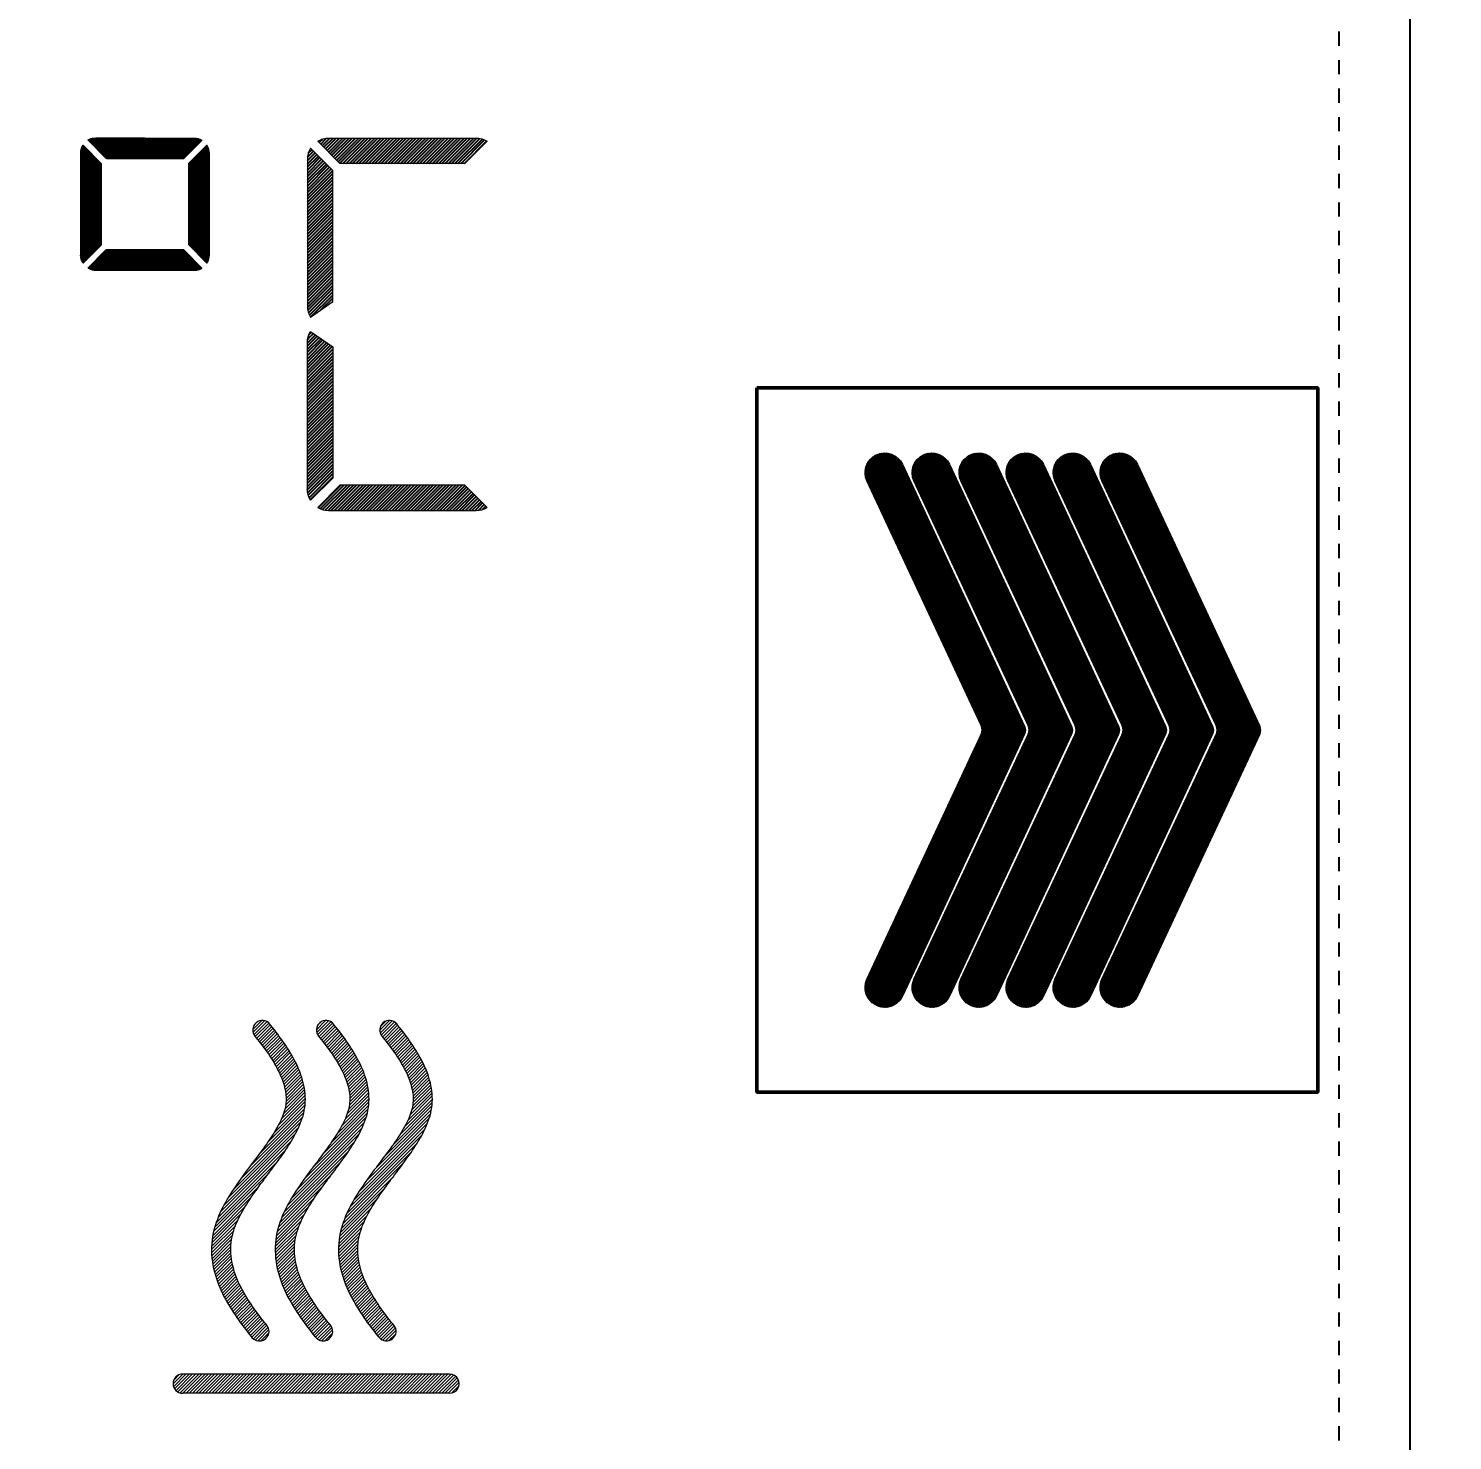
# Model space of a CAD drawing. Header units: inches. Extents: x 780 to 990, y -100 to 199.
# Drawn here: x 878.35 to 898.37, y 122.88 to 142.73 of the extents above; entities that cross this region are included whole.
import ezdxf

# ---------------------------------------------------------------- set-up
doc = ezdxf.new("R2010")
doc.units = ezdxf.units.IN
doc.header["$MEASUREMENT"] = 0
doc.linetypes.add('DOT', pattern=[0.2, 0.1, -0.1])
doc.layers.add('05___PRT_ALL_DTM_CSYS', color=7, linetype='Continuous')
doc.layers.add('DWG', color=7, linetype='Continuous')
doc.styles.get("Standard").update_dxf_attribs({"font": 'arial.ttf'})
doc.dimstyles.get("Standard").update_dxf_attribs({"dimtxt": 3, "dimasz": 3, "dimexe": 0.18, "dimexo": 0.0625, "dimgap": 0.09, "dimtad": 1, "dimzin": 0, "dimdsep": 46, "dimtxsty": 'Standard', "dimcen": 0.09, "dimadec": 0, "dimazin": 0, "dimtfac": 1, "dimtofl": 0, "dimtmove": 0, "dimatfit": 3, "dimfxl": 1, "dimtolj": 1, "dimtzin": 0, "dimarcsym": 0})

# ---------------------------------------------------------------- blocks, each defined once
blk = doc.blocks.new('*D8')
at = {"color": 0, "lineweight": -2, "transparency": 16777216}
for p, q in [((897.832, 156.881), (935.595, 156.881)), ((935.415, 153.881), (935.415, 103.881)), ((897.832, 100.881), (935.595, 100.881))]:
    blk.add_line(p, q, dxfattribs=at)
at = {"color": 0, "transparency": 16777216}
for points in [[(934.915, 153.881), (935.915, 153.881), (935.415, 156.881)], [(934.915, 103.881), (935.915, 103.881), (935.415, 100.881)]]:
    blk.add_solid(points, dxfattribs=at)
at = {"layer": 'Defpoints', "color": 0, "transparency": 16777216}
for p in [(897.77, 156.881), (897.77, 100.881), (935.415, 100.881)]:
    blk.add_point(p, dxfattribs=at)
at = {"color": 0, "transparency": 16777216, "insert": (933.793, 128.881), "char_height": 3, "attachment_point": 5, "rotation": 90}
blk.add_mtext('\\A1;56.00', dxfattribs=at)
blk = doc.blocks.new('*D9')
at = {"color": 0, "lineweight": -2, "transparency": 16777216}
for p, q in [((896.832, 155.881), (928.097, 155.881)), ((927.917, 152.881), (927.917, 104.881)), ((896.832, 101.881), (928.097, 101.881))]:
    blk.add_line(p, q, dxfattribs=at)
at = {"color": 0, "transparency": 16777216}
for points in [[(927.417, 152.881), (928.417, 152.881), (927.917, 155.881)], [(927.417, 104.881), (928.417, 104.881), (927.917, 101.881)]]:
    blk.add_solid(points, dxfattribs=at)
at = {"layer": 'Defpoints', "color": 0, "transparency": 16777216}
for p in [(896.77, 155.881), (896.77, 101.881), (927.917, 101.881)]:
    blk.add_point(p, dxfattribs=at)
at = {"color": 0, "transparency": 16777216, "insert": (926.295, 128.881), "char_height": 3, "attachment_point": 5, "rotation": 90}
blk.add_mtext('\\A1;54.00', dxfattribs=at)

msp = doc.modelspace()

# ---------------------------------------------------------------- hatches: boundary and pattern name
h = msp.add_hatch()
h.set_pattern_fill('ANSI31', color=256, scale=0.01)
h.set_pattern_definition([(45, (0, 0), (-0.0008838834765, 0.0008838834765), [])])
edge = h.paths.add_edge_path()
edge.add_line((880.606, 140.257), (880.606, 140.829))
edge.add_line((880.606, 140.829), (880.861, 141.084))
edge.add_arc((880.679, 140.973), 0.213, 0, 31.6747, ccw=False)
edge.add_line((880.892, 140.973), (880.892, 140.257))
edge.add_line((880.892, 140.257), (880.892, 139.541))
edge.add_arc((880.679, 139.541), 0.213, -31.6747, 0, ccw=False)
edge.add_line((880.861, 139.429), (880.606, 139.685))
edge.add_line((880.606, 139.685), (880.606, 140.257))
edge = h.paths.add_edge_path()
edge.add_line((879.375, 140.257), (879.375, 139.685))
edge.add_line((879.375, 139.685), (879.12, 139.429))
edge.add_arc((879.302, 139.541), 0.213, 180, 211.6747, ccw=False)
edge.add_line((879.089, 139.541), (879.089, 140.257))
edge.add_line((879.089, 140.257), (879.089, 140.973))
edge.add_arc((879.302, 140.973), 0.213, 148.3253, 180, ccw=False)
edge.add_line((879.12, 141.084), (879.375, 140.829))
edge.add_line((879.375, 140.829), (879.375, 140.257))
edge = h.paths.add_edge_path()
edge.add_line((879.302, 139.328), (880.679, 139.328))
edge.add_arc((880.679, 139.541), 0.213, 270, 300.993)
edge.add_line((880.789, 139.359), (880.535, 139.614))
edge.add_line((880.535, 139.614), (879.446, 139.614))
edge.add_line((879.446, 139.614), (879.192, 139.359))
edge.add_arc((879.302, 139.541), 0.213, 239.007, 270)
edge = h.paths.add_edge_path()
edge.add_line((879.192, 141.155), (879.446, 140.899))
edge.add_line((879.446, 140.899), (880.535, 140.899))
edge.add_line((880.535, 140.899), (880.789, 141.155))
edge.add_arc((880.679, 140.973), 0.213, 59.007, 90)
edge.add_line((880.679, 141.185), (879.302, 141.185))
edge.add_arc((879.302, 140.973), 0.213, 90, 120.993)
edge = h.paths.add_edge_path(flags=17)
edge.add_line((879.12, 141.084), (879.375, 140.829))
h = msp.add_hatch()
h.set_pattern_fill('ANSI31', color=256, scale=0.05)
h.paths.add_polyline_path([(890.638, 136.6, 1), (890.138, 136.367), (891.742, 132.929, -0.221714), (891.742, 132.802), (890.138, 129.363, 1.013416), (890.641, 129.137), (892.354, 132.81, 0.221683), (892.354, 132.92)])
h.paths.add_polyline_path([(891.299, 136.6, 1), (890.799, 136.367), (892.402, 132.929, -0.221714), (892.402, 132.802), (890.799, 129.363, 1.013416), (891.302, 129.137), (893.015, 132.81, 0.221683), (893.015, 132.92)])
h.paths.add_polyline_path([(891.959, 136.6, 1), (891.46, 136.367), (893.063, 132.929, -0.221714), (893.063, 132.802), (891.459, 129.363, 1.013416), (891.962, 129.137), (893.676, 132.81, 0.221683), (893.676, 132.92)])
h.paths.add_polyline_path([(892.62, 136.6, 1), (892.12, 136.367), (893.724, 132.929, -0.221714), (893.724, 132.802), (892.12, 129.363, 1.013416), (892.623, 129.137), (894.336, 132.81, 0.221683), (894.336, 132.92)])
h.paths.add_polyline_path([(893.281, 136.6, 1), (892.781, 136.367), (894.384, 132.929, -0.221714), (894.384, 132.802), (892.781, 129.363, 1.013416), (893.284, 129.137), (894.997, 132.81, 0.221683), (894.997, 132.92)])
h.paths.add_polyline_path([(893.941, 136.6, 1), (893.441, 136.367), (895.045, 132.929, -0.221714), (895.045, 132.802), (893.441, 129.363, 1.013416), (893.944, 129.137), (895.658, 132.81, 0.221683), (895.658, 132.92)])
at = {"layer": '05___PRT_ALL_DTM_CSYS'}
h = msp.add_hatch(dxfattribs=at)
h.set_pattern_fill('ANSI31', color=256, scale=0.01)
h.set_pattern_definition([(45, (-3145.08104, 1452.545143), (-0.0224506403, 0.0224506403), [])])
edge = h.paths.add_edge_path()
edge.add_arc((882.574, 138.311), 0.3, 148.3253, 180, ccw=False)
edge.add_line((882.319, 138.469), (882.63, 138.25))
edge.add_line((882.63, 138.25), (882.63, 136.407))
edge.add_line((882.63, 136.407), (882.319, 136.094))
edge.add_arc((882.574, 136.251), 0.3, 180, 211.6747, ccw=False)
edge.add_line((882.274, 136.251), (882.274, 138.311))
edge = h.paths.add_edge_path()
edge.add_line((883.547, 135.951), (884.644, 135.951))
edge.add_arc((884.644, 136.251), 0.3, 270, 300.993)
edge.add_line((884.799, 135.994), (884.488, 136.307))
edge.add_line((884.488, 136.307), (883.547, 136.307))
edge.add_line((883.547, 136.307), (882.731, 136.307))
edge.add_line((882.731, 136.307), (882.42, 135.994))
edge.add_arc((882.574, 136.251), 0.3, 239.007, 270)
edge.add_line((882.574, 135.951), (883.547, 135.951))
edge = h.paths.add_edge_path()
edge.add_arc((882.574, 138.826), 0.3, 180, 211.6747)
edge.add_line((882.319, 138.668), (882.63, 138.887))
edge.add_line((882.63, 138.887), (882.63, 140.73))
edge.add_line((882.63, 140.73), (882.319, 141.043))
edge.add_arc((882.574, 140.885), 0.3, 148.3253, 180)
edge.add_line((882.274, 140.885), (882.274, 138.826))
edge = h.paths.add_edge_path()
edge.add_line((883.547, 141.185), (884.644, 141.185))
edge.add_arc((884.644, 140.885), 0.3, 59.007, 90, ccw=False)
edge.add_line((884.799, 141.143), (884.488, 140.829))
edge.add_line((884.488, 140.829), (883.547, 140.829))
edge.add_line((883.547, 140.829), (882.731, 140.829))
edge.add_line((882.731, 140.829), (882.42, 141.143))
edge.add_arc((882.574, 140.885), 0.3, 90, 120.993, ccw=False)
edge.add_line((882.574, 141.185), (883.547, 141.185))
at = {"layer": '05___PRT_ALL_DTM_CSYS', "lineweight": 0}
h = msp.add_hatch(dxfattribs=at)
h.set_pattern_fill('ANSI31', color=256, scale=0.01)
h.set_pattern_definition([(45, (-1178.427224, 449.435252), (-0.0224506403, 0.0224506403), [])])
h.paths.add_polyline_path([(881.945, 126.929), (881.967, 126.961), (881.989, 126.994), (882.01, 127.026), (882.031, 127.059), (882.051, 127.092), (882.071, 127.126), (882.09, 127.16), (882.108, 127.194), (882.126, 127.229), (882.143, 127.264), (882.159, 127.299), (882.174, 127.335), (882.188, 127.372), (882.201, 127.409), (882.212, 127.446), (882.222, 127.483), (882.23, 127.522), (882.236, 127.56), (882.241, 127.599), (882.244, 127.637), (882.245, 127.676), (882.244, 127.715), (882.242, 127.754), (882.238, 127.793), (882.232, 127.831), (882.225, 127.87), (882.216, 127.908), (882.207, 127.945), (882.195, 127.983), (882.183, 128.02), (882.17, 128.056), (882.155, 128.092), (882.14, 128.128), (882.124, 128.164), (882.107, 128.199), (882.089, 128.233), (882.071, 128.268), (882.051, 128.301), (882.032, 128.335), (882.011, 128.368), (881.99, 128.401), (881.969, 128.434), (881.947, 128.466), (881.925, 128.498), (881.902, 128.53), (881.879, 128.561), (881.856, 128.592), (881.832, 128.623), (881.809, 128.654), (881.784, 128.684), (881.76, 128.715), (881.744, 128.734, 1), (881.535, 128.563), (881.55, 128.544), (881.573, 128.516), (881.596, 128.487), (881.619, 128.458), (881.641, 128.429), (881.662, 128.4), (881.683, 128.371), (881.704, 128.342), (881.725, 128.313), (881.744, 128.284), (881.763, 128.255), (881.782, 128.225), (881.8, 128.196), (881.818, 128.166), (881.834, 128.137), (881.85, 128.107), (881.865, 128.078), (881.88, 128.048), (881.893, 128.019), (881.906, 127.989), (881.918, 127.96), (881.928, 127.931), (881.938, 127.902), (881.946, 127.873), (881.954, 127.844), (881.96, 127.816), (881.966, 127.787), (881.97, 127.76), (881.972, 127.732), (881.974, 127.705), (881.975, 127.678), (881.974, 127.651), (881.972, 127.624), (881.969, 127.598), (881.964, 127.572), (881.959, 127.546), (881.952, 127.519), (881.944, 127.492), (881.934, 127.464), (881.923, 127.436), (881.911, 127.407), (881.898, 127.378), (881.884, 127.349), (881.869, 127.32), (881.853, 127.291), (881.837, 127.261), (881.819, 127.231), (881.801, 127.202), (881.782, 127.172), (881.763, 127.142), (881.743, 127.112), (881.723, 127.082), (881.702, 127.052), (881.68, 127.022), (881.659, 126.992), (881.637, 126.962), (881.614, 126.931), (881.592, 126.901), (881.569, 126.87), (881.546, 126.84), (881.523, 126.809), (881.499, 126.778), (881.476, 126.746), (881.452, 126.715), (881.428, 126.683), (881.405, 126.651), (881.381, 126.619), (881.357, 126.587), (881.333, 126.554), (881.309, 126.521), (881.286, 126.487), (881.262, 126.453), (881.239, 126.418), (881.216, 126.383), (881.193, 126.347), (881.17, 126.311), (881.148, 126.274), (881.126, 126.236), (881.104, 126.197), (881.084, 126.158), (881.063, 126.117), (881.044, 126.076), (881.025, 126.033), (881.008, 125.989), (880.991, 125.944), (880.976, 125.898), (880.962, 125.85), (880.951, 125.801), (880.941, 125.75), (880.934, 125.699), (880.929, 125.648), (880.926, 125.597), (880.926, 125.546), (880.928, 125.495), (880.932, 125.445), (880.938, 125.396), (880.946, 125.347), (880.955, 125.299), (880.967, 125.252), (880.98, 125.205), (880.994, 125.16), (881.009, 125.116), (881.026, 125.072), (881.043, 125.03), (881.062, 124.988), (881.081, 124.947), (881.101, 124.907), (881.122, 124.867), (881.143, 124.829), (881.165, 124.791), (881.188, 124.753), (881.21, 124.717), (881.234, 124.681), (881.257, 124.645), (881.281, 124.61), (881.306, 124.575), (881.33, 124.541), (881.355, 124.508), (881.38, 124.474), (881.406, 124.441), (881.431, 124.409), (881.457, 124.377), (881.483, 124.345), (881.495, 124.329, 1), (881.704, 124.501), (881.692, 124.516), (881.667, 124.546), (881.643, 124.577), (881.619, 124.607), (881.595, 124.638), (881.571, 124.669), (881.548, 124.7), (881.526, 124.732), (881.503, 124.764), (881.481, 124.796), (881.46, 124.828), (881.438, 124.861), (881.418, 124.894), (881.398, 124.928), (881.378, 124.961), (881.36, 124.995), (881.341, 125.03), (881.324, 125.065), (881.307, 125.1), (881.292, 125.136), (881.277, 125.172), (881.263, 125.208), (881.25, 125.245), (881.239, 125.282), (881.228, 125.319), (881.219, 125.357), (881.211, 125.395), (881.205, 125.434), (881.2, 125.473), (881.197, 125.511), (881.196, 125.55), (881.196, 125.589), (881.198, 125.628), (881.202, 125.667), (881.207, 125.705), (881.215, 125.744), (881.224, 125.781), (881.234, 125.819), (881.246, 125.856), (881.26, 125.893), (881.274, 125.929), (881.29, 125.964), (881.306, 126), (881.324, 126.034), (881.342, 126.069), (881.361, 126.103), (881.38, 126.137), (881.4, 126.17), (881.421, 126.203), (881.442, 126.236), (881.463, 126.268), (881.485, 126.301), (881.507, 126.333), (881.53, 126.365), (881.552, 126.396), (881.575, 126.428), (881.598, 126.459), (881.621, 126.491), (881.645, 126.522), (881.668, 126.553), (881.691, 126.584), (881.715, 126.615), (881.738, 126.646), (881.762, 126.677), (881.785, 126.708), (881.808, 126.74), (881.832, 126.771), (881.855, 126.802), (881.878, 126.834), (881.9, 126.865), (881.923, 126.897)])
h.paths.add_polyline_path([(882.657, 126.677), (882.68, 126.708), (882.704, 126.74), (882.727, 126.771), (882.75, 126.802), (882.773, 126.834), (882.796, 126.865), (882.818, 126.897), (882.84, 126.929), (882.862, 126.961), (882.884, 126.994), (882.905, 127.026), (882.926, 127.059), (882.946, 127.092), (882.966, 127.126), (882.985, 127.16), (883.004, 127.194), (883.021, 127.229), (883.038, 127.264), (883.054, 127.299), (883.069, 127.335), (883.083, 127.372), (883.096, 127.409), (883.107, 127.446), (883.117, 127.483), (883.125, 127.522), (883.131, 127.56), (883.136, 127.599), (883.139, 127.637), (883.14, 127.676), (883.139, 127.715), (883.137, 127.754), (883.133, 127.793), (883.127, 127.831), (883.12, 127.87), (883.112, 127.908), (883.102, 127.945), (883.091, 127.983), (883.078, 128.02), (883.065, 128.056), (883.051, 128.092), (883.035, 128.128), (883.019, 128.164), (883.002, 128.199), (882.984, 128.233), (882.966, 128.268), (882.947, 128.301), (882.927, 128.335), (882.907, 128.368), (882.886, 128.401), (882.864, 128.434), (882.842, 128.466), (882.82, 128.498), (882.798, 128.53), (882.775, 128.561), (882.751, 128.592), (882.728, 128.623), (882.704, 128.654), (882.68, 128.684), (882.655, 128.715), (882.639, 128.734, 1), (882.43, 128.563), (882.446, 128.544), (882.469, 128.516), (882.491, 128.487), (882.514, 128.458), (882.536, 128.429), (882.558, 128.4), (882.579, 128.371), (882.6, 128.342), (882.62, 128.313), (882.64, 128.284), (882.659, 128.255), (882.677, 128.225), (882.695, 128.196), (882.713, 128.166), (882.73, 128.137), (882.745, 128.107), (882.761, 128.078), (882.775, 128.048), (882.789, 128.019), (882.801, 127.989), (882.813, 127.96), (882.824, 127.931), (882.833, 127.902), (882.842, 127.873), (882.849, 127.844), (882.856, 127.816), (882.861, 127.787), (882.865, 127.76), (882.868, 127.732), (882.869, 127.705), (882.87, 127.678), (882.869, 127.651), (882.867, 127.624), (882.864, 127.598), (882.86, 127.572), (882.854, 127.546), (882.847, 127.519), (882.839, 127.492), (882.829, 127.464), (882.819, 127.436), (882.807, 127.407), (882.794, 127.378), (882.78, 127.349), (882.765, 127.32), (882.749, 127.291), (882.732, 127.261), (882.715, 127.231), (882.696, 127.202), (882.678, 127.172), (882.658, 127.142), (882.638, 127.112), (882.618, 127.082), (882.597, 127.052), (882.576, 127.022), (882.554, 126.992), (882.532, 126.962), (882.51, 126.931), (882.487, 126.901), (882.464, 126.87), (882.441, 126.84), (882.418, 126.809), (882.395, 126.778), (882.371, 126.746), (882.347, 126.715), (882.324, 126.683), (882.3, 126.651), (882.276, 126.619), (882.252, 126.587), (882.228, 126.554), (882.205, 126.521), (882.181, 126.487), (882.157, 126.453), (882.134, 126.418), (882.111, 126.383), (882.088, 126.347), (882.065, 126.311), (882.043, 126.274), (882.021, 126.236), (882, 126.197), (881.979, 126.158), (881.959, 126.117), (881.939, 126.076), (881.92, 126.033), (881.903, 125.989), (881.886, 125.944), (881.871, 125.898), (881.858, 125.85), (881.846, 125.801), (881.836, 125.75), (881.829, 125.699), (881.824, 125.648), (881.821, 125.597), (881.821, 125.546), (881.823, 125.495), (881.827, 125.445), (881.833, 125.396), (881.841, 125.347), (881.851, 125.299), (881.862, 125.252), (881.875, 125.205), (881.889, 125.16), (881.905, 125.116), (881.921, 125.072), (881.939, 125.03), (881.957, 124.988), (881.976, 124.947), (881.996, 124.907), (882.017, 124.867), (882.039, 124.829), (882.06, 124.791), (882.083, 124.753), (882.106, 124.717), (882.129, 124.681), (882.153, 124.645), (882.177, 124.61), (882.201, 124.575), (882.226, 124.541), (882.25, 124.508), (882.276, 124.474), (882.301, 124.441), (882.326, 124.409), (882.352, 124.377), (882.378, 124.345), (882.391, 124.329, 1), (882.599, 124.501), (882.587, 124.516), (882.562, 124.546), (882.538, 124.577), (882.514, 124.607), (882.49, 124.638), (882.467, 124.669), (882.444, 124.7), (882.421, 124.732), (882.398, 124.764), (882.376, 124.796), (882.355, 124.828), (882.334, 124.861), (882.313, 124.894), (882.293, 124.928), (882.274, 124.961), (882.255, 124.995), (882.237, 125.03), (882.219, 125.065), (882.203, 125.1), (882.187, 125.136), (882.172, 125.172), (882.158, 125.208), (882.146, 125.245), (882.134, 125.282), (882.123, 125.319), (882.114, 125.357), (882.107, 125.395), (882.1, 125.434), (882.096, 125.473), (882.092, 125.511), (882.091, 125.55), (882.091, 125.589), (882.093, 125.628), (882.097, 125.667), (882.103, 125.705), (882.11, 125.744), (882.119, 125.781), (882.13, 125.819), (882.142, 125.856), (882.155, 125.893), (882.17, 125.929), (882.185, 125.964), (882.202, 126), (882.219, 126.034), (882.237, 126.069), (882.256, 126.103), (882.276, 126.137), (882.296, 126.17), (882.316, 126.203), (882.337, 126.236), (882.359, 126.268), (882.38, 126.301), (882.403, 126.333), (882.425, 126.365), (882.448, 126.396), (882.47, 126.428), (882.493, 126.459), (882.517, 126.491), (882.54, 126.522), (882.563, 126.553), (882.587, 126.584), (882.61, 126.615), (882.634, 126.646)])
h.paths.add_polyline_path([(883.315, 126.365), (883.338, 126.396), (883.361, 126.428), (883.384, 126.459), (883.407, 126.491), (883.43, 126.522), (883.453, 126.553), (883.477, 126.584), (883.5, 126.615), (883.524, 126.646), (883.547, 126.677), (883.571, 126.709), (883.594, 126.74), (883.617, 126.771), (883.64, 126.802), (883.663, 126.834), (883.686, 126.866), (883.708, 126.897), (883.731, 126.929), (883.752, 126.961), (883.774, 126.994), (883.795, 127.027), (883.816, 127.059), (883.836, 127.093), (883.856, 127.126), (883.875, 127.16), (883.894, 127.194), (883.912, 127.229), (883.928, 127.264), (883.944, 127.3), (883.959, 127.336), (883.973, 127.372), (883.986, 127.409), (883.997, 127.446), (884.007, 127.484), (884.015, 127.522), (884.022, 127.56), (884.026, 127.599), (884.029, 127.638), (884.03, 127.677), (884.029, 127.716), (884.027, 127.754), (884.023, 127.793), (884.017, 127.832), (884.01, 127.87), (884.002, 127.908), (883.992, 127.946), (883.981, 127.983), (883.969, 128.02), (883.955, 128.056), (883.941, 128.093), (883.926, 128.128), (883.909, 128.164), (883.892, 128.199), (883.875, 128.233), (883.856, 128.268), (883.837, 128.302), (883.817, 128.335), (883.797, 128.368), (883.776, 128.401), (883.755, 128.434), (883.733, 128.466), (883.71, 128.498), (883.688, 128.53), (883.665, 128.561), (883.642, 128.592), (883.618, 128.623), (883.594, 128.654), (883.57, 128.685), (883.545, 128.715), (883.529, 128.735, 1), (883.32, 128.563), (883.336, 128.545), (883.359, 128.516), (883.382, 128.487), (883.404, 128.458), (883.426, 128.43), (883.448, 128.401), (883.469, 128.372), (883.49, 128.343), (883.51, 128.313), (883.53, 128.284), (883.549, 128.255), (883.568, 128.225), (883.586, 128.196), (883.603, 128.167), (883.62, 128.137), (883.636, 128.108), (883.651, 128.078), (883.665, 128.048), (883.679, 128.019), (883.691, 127.99), (883.703, 127.96), (883.714, 127.931), (883.723, 127.902), (883.732, 127.873), (883.739, 127.844), (883.746, 127.816), (883.751, 127.788), (883.755, 127.76), (883.758, 127.732), (883.76, 127.705), (883.76, 127.678), (883.759, 127.651), (883.757, 127.625), (883.754, 127.598), (883.75, 127.572), (883.744, 127.546), (883.737, 127.519), (883.729, 127.492), (883.72, 127.464), (883.709, 127.436), (883.697, 127.407), (883.684, 127.378), (883.67, 127.349), (883.655, 127.32), (883.639, 127.291), (883.622, 127.261), (883.605, 127.232), (883.587, 127.202), (883.568, 127.172), (883.548, 127.142), (883.529, 127.112), (883.508, 127.082), (883.487, 127.052), (883.466, 127.022), (883.444, 126.992), (883.422, 126.962), (883.4, 126.932), (883.377, 126.901), (883.354, 126.871), (883.331, 126.84), (883.308, 126.809), (883.285, 126.778), (883.261, 126.747), (883.238, 126.715), (883.214, 126.684), (883.19, 126.652), (883.166, 126.619), (883.142, 126.587), (883.119, 126.554), (883.095, 126.521), (883.071, 126.487), (883.048, 126.453), (883.024, 126.418), (883.001, 126.383), (882.978, 126.347), (882.956, 126.311), (882.933, 126.274), (882.911, 126.236), (882.89, 126.197), (882.869, 126.158), (882.849, 126.117), (882.829, 126.076), (882.811, 126.033), (882.793, 125.989), (882.777, 125.944), (882.762, 125.898), (882.748, 125.85), (882.736, 125.801), (882.727, 125.75), (882.719, 125.7), (882.714, 125.648), (882.711, 125.597), (882.711, 125.546), (882.713, 125.496), (882.717, 125.445), (882.723, 125.396), (882.731, 125.347), (882.741, 125.299), (882.752, 125.252), (882.765, 125.206), (882.779, 125.16), (882.795, 125.116), (882.811, 125.072), (882.829, 125.03), (882.847, 124.988), (882.867, 124.947), (882.887, 124.907), (882.907, 124.868), (882.929, 124.829), (882.951, 124.791), (882.973, 124.754), (882.996, 124.717), (883.019, 124.681), (883.043, 124.645), (883.067, 124.61), (883.091, 124.576), (883.116, 124.541), (883.141, 124.508), (883.166, 124.475), (883.191, 124.442), (883.217, 124.409), (883.242, 124.377), (883.268, 124.345), (883.281, 124.33, 1), (883.489, 124.502), (883.477, 124.516), (883.453, 124.546), (883.428, 124.577), (883.404, 124.607), (883.38, 124.638), (883.357, 124.669), (883.334, 124.701), (883.311, 124.732), (883.289, 124.764), (883.267, 124.796), (883.245, 124.829), (883.224, 124.861), (883.203, 124.894), (883.183, 124.928), (883.164, 124.962), (883.145, 124.996), (883.127, 125.03), (883.11, 125.065), (883.093, 125.1), (883.077, 125.136), (883.062, 125.172), (883.049, 125.208), (883.036, 125.245), (883.024, 125.282), (883.014, 125.32), (883.005, 125.357), (882.997, 125.396), (882.991, 125.434), (882.986, 125.473), (882.983, 125.512), (882.981, 125.55), (882.981, 125.589), (882.983, 125.628), (882.987, 125.667), (882.993, 125.706), (883, 125.744), (883.009, 125.782), (883.02, 125.819), (883.032, 125.856), (883.045, 125.893), (883.06, 125.929), (883.075, 125.965), (883.092, 126), (883.109, 126.035), (883.127, 126.069), (883.146, 126.103), (883.166, 126.137), (883.186, 126.17), (883.206, 126.203), (883.227, 126.236), (883.249, 126.269), (883.271, 126.301), (883.293, 126.333)])
h.paths.add_polyline_path([(884.273, 123.816), (880.521, 123.816, 1), (880.521, 123.545), (884.273, 123.545, 1)])

# ---------------------------------------------------------------- linework, layer by layer
at = {"color": 130, "linetype": 'Continuous'}
msp.add_line((897.77, 156.881), (897.77, 100.881), dxfattribs=at)
at = {"color": 10, "linetype": 'DOT', "ltscale": 2}
msp.add_lwpolyline([(896.77, 155.881), (896.77, 101.881), (829.77, 101.881), (829.77, 155.881)], close=True, dxfattribs=at)
at = {"lineweight": 0}
for points in [[(879.99, 141.185), (879.302, 141.185), (880.679, 141.185, -0.136063), (880.789, 141.155), (880.535, 140.899), (879.446, 140.899), (879.192, 141.155, -0.136063), (879.302, 141.185)], [(879.99, 139.328), (879.302, 139.328), (880.679, 139.328, 0.136063), (880.789, 139.359), (880.535, 139.614), (879.446, 139.614), (879.192, 139.359, 0.136063), (879.302, 139.328)], [(890.138, 136.367, -1), (890.638, 136.6), (892.354, 132.92, -0.221646), (892.354, 132.81), (890.641, 129.137, -1.013416), (890.138, 129.363), (891.742, 132.802, 0.221714), (891.742, 132.929), (890.138, 136.367)], [(890.799, 136.367, -1), (891.299, 136.6), (893.015, 132.92, -0.221646), (893.015, 132.81), (891.302, 129.137, -1.013416), (890.799, 129.363), (892.402, 132.802, 0.221714), (892.402, 132.929), (890.799, 136.367)], [(891.459, 136.367, -1), (891.959, 136.6), (893.676, 132.92, -0.221646), (893.676, 132.81), (891.962, 129.137, -1.013416), (891.459, 129.363), (893.063, 132.802, 0.221714), (893.063, 132.929), (891.46, 136.367)], [(892.12, 136.367, -1), (892.62, 136.6), (894.336, 132.92, -0.221646), (894.336, 132.81), (892.623, 129.137, -1.013416), (892.12, 129.363), (893.724, 132.802, 0.221714), (893.724, 132.929), (892.12, 136.367)], [(892.781, 136.367, -1), (893.281, 136.6), (894.997, 132.92, -0.221646), (894.997, 132.81), (893.284, 129.137, -1.013416), (892.781, 129.363), (894.384, 132.802, 0.221714), (894.384, 132.929), (892.781, 136.367)], [(893.441, 136.367, -1), (893.941, 136.6), (895.658, 132.92, -0.221646), (895.658, 132.81), (893.944, 129.137, -1.013416), (893.441, 129.363), (895.045, 132.802, 0.221714), (895.045, 132.929), (893.441, 136.367)]]:
    msp.add_lwpolyline(points, format="xyb", dxfattribs=at)
at = {"color": 3, "lineweight": 50}
msp.add_lwpolyline([(888.592, 137.674), (896.474, 137.674), (896.474, 127.778), (888.592, 127.778)], close=True, dxfattribs=at)
at = {"lineweight": 0}
for centre, start, end in [((880.521, 123.68), 90, 270), ((884.273, 123.68), 269.7258, 90)]:
    msp.add_arc(centre, 0.135, start, end, dxfattribs=at)
at = {"layer": '05___PRT_ALL_DTM_CSYS', "lineweight": 0}
for p, q in [((879.192, 141.155), (879.446, 140.899)), ((879.12, 141.084), (879.375, 140.829))]:
    msp.add_line(p, q, dxfattribs=at)
for points in [[(883.547, 141.185), (884.644, 141.185, -0.136063), (884.799, 141.143), (884.488, 140.829), (883.547, 140.829), (882.731, 140.829), (882.42, 141.143, -0.136063), (882.574, 141.185)], [(879.375, 140.257), (879.375, 139.685), (879.12, 139.429, -0.139094), (879.089, 139.541), (879.089, 140.257), (879.089, 140.973, -0.139094), (879.12, 141.084), (879.375, 140.829)], [(880.606, 140.257), (880.606, 140.829), (880.861, 141.084, -0.139094), (880.892, 140.973), (880.892, 140.257), (880.892, 139.541, -0.139094), (880.861, 139.429), (880.606, 139.685)], [(882.274, 138.826, 0.139094), (882.319, 138.668), (882.63, 138.887), (882.63, 140.73), (882.319, 141.043, 0.139094), (882.274, 140.885)], [(882.274, 138.311, -0.139094), (882.319, 138.469), (882.63, 138.25), (882.63, 136.407), (882.319, 136.094, -0.139094), (882.274, 136.251)], [(883.547, 135.951), (884.644, 135.951, 0.136063), (884.799, 135.994), (884.488, 136.307), (883.547, 136.307), (882.731, 136.307), (882.42, 135.994, 0.136063), (882.574, 135.951)]]:
    msp.add_lwpolyline(points, format="xyb", close=True, dxfattribs=at)
at = {"layer": 'DWG', "lineweight": 0}
for points in [[(881.704, 124.501), (881.692, 124.516), (881.667, 124.546), (881.643, 124.577), (881.619, 124.607), (881.595, 124.638), (881.571, 124.669), (881.548, 124.7), (881.526, 124.732), (881.503, 124.764), (881.481, 124.796), (881.46, 124.828), (881.438, 124.861), (881.418, 124.894), (881.398, 124.928), (881.378, 124.961), (881.36, 124.995), (881.341, 125.03), (881.324, 125.065), (881.307, 125.1), (881.292, 125.136), (881.277, 125.172), (881.263, 125.208), (881.25, 125.245), (881.239, 125.282), (881.228, 125.319), (881.219, 125.357), (881.211, 125.395), (881.205, 125.434), (881.2, 125.473), (881.197, 125.511), (881.196, 125.55), (881.196, 125.589), (881.198, 125.628), (881.202, 125.667), (881.207, 125.705), (881.215, 125.744), (881.224, 125.781), (881.234, 125.819), (881.246, 125.856), (881.26, 125.893), (881.274, 125.929), (881.29, 125.964), (881.306, 126), (881.324, 126.034), (881.342, 126.069), (881.361, 126.103), (881.38, 126.137), (881.4, 126.17), (881.421, 126.203), (881.442, 126.236), (881.463, 126.268), (881.485, 126.301), (881.507, 126.333), (881.53, 126.365), (881.552, 126.396), (881.575, 126.428), (881.598, 126.459), (881.621, 126.491), (881.645, 126.522), (881.668, 126.553), (881.691, 126.584), (881.715, 126.615), (881.738, 126.646), (881.762, 126.677), (881.785, 126.708), (881.808, 126.74), (881.832, 126.771), (881.855, 126.802), (881.878, 126.834), (881.9, 126.865), (881.923, 126.897), (881.945, 126.929), (881.967, 126.961), (881.989, 126.994), (882.01, 127.026), (882.031, 127.059), (882.051, 127.092), (882.071, 127.126), (882.09, 127.16), (882.108, 127.194), (882.126, 127.229), (882.143, 127.264), (882.159, 127.299), (882.174, 127.335), (882.188, 127.372), (882.201, 127.409), (882.212, 127.446), (882.222, 127.483), (882.23, 127.522), (882.236, 127.56), (882.241, 127.599), (882.244, 127.637), (882.245, 127.676), (882.244, 127.715), (882.242, 127.754), (882.238, 127.793), (882.232, 127.831), (882.225, 127.87), (882.216, 127.908), (882.207, 127.945), (882.195, 127.983), (882.183, 128.02), (882.17, 128.056), (882.155, 128.092), (882.14, 128.128), (882.124, 128.164), (882.107, 128.199), (882.089, 128.233), (882.071, 128.268), (882.051, 128.301), (882.032, 128.335), (882.011, 128.368), (881.99, 128.401), (881.969, 128.434), (881.947, 128.466), (881.925, 128.498), (881.902, 128.53), (881.879, 128.561), (881.856, 128.592), (881.832, 128.623), (881.809, 128.654), (881.784, 128.684), (881.76, 128.715), (881.744, 128.734, 1), (881.535, 128.563), (881.55, 128.544), (881.573, 128.516), (881.596, 128.487), (881.619, 128.458), (881.641, 128.429), (881.662, 128.4), (881.683, 128.371), (881.704, 128.342), (881.725, 128.313), (881.744, 128.284), (881.763, 128.255), (881.782, 128.225), (881.8, 128.196), (881.818, 128.166), (881.834, 128.137), (881.85, 128.107), (881.865, 128.078), (881.88, 128.048), (881.893, 128.019), (881.906, 127.989), (881.918, 127.96), (881.928, 127.931), (881.938, 127.902), (881.946, 127.873), (881.954, 127.844), (881.96, 127.816), (881.966, 127.787), (881.97, 127.76), (881.972, 127.732), (881.974, 127.705), (881.975, 127.678), (881.974, 127.651), (881.972, 127.624), (881.969, 127.598), (881.964, 127.572), (881.959, 127.546), (881.952, 127.519), (881.944, 127.492), (881.934, 127.464), (881.923, 127.436), (881.911, 127.407), (881.898, 127.378), (881.884, 127.349), (881.869, 127.32), (881.853, 127.291), (881.837, 127.261), (881.819, 127.231), (881.801, 127.202), (881.782, 127.172), (881.763, 127.142), (881.743, 127.112), (881.723, 127.082), (881.702, 127.052), (881.68, 127.022), (881.659, 126.992), (881.637, 126.962), (881.614, 126.931), (881.592, 126.901), (881.569, 126.87), (881.546, 126.84), (881.523, 126.809), (881.499, 126.778), (881.476, 126.746), (881.452, 126.715), (881.428, 126.683), (881.405, 126.651), (881.381, 126.619), (881.357, 126.587), (881.333, 126.554), (881.309, 126.521), (881.286, 126.487), (881.262, 126.453), (881.239, 126.418), (881.216, 126.383), (881.193, 126.347), (881.17, 126.311), (881.148, 126.274), (881.126, 126.236), (881.104, 126.197), (881.084, 126.158), (881.063, 126.117), (881.044, 126.076), (881.025, 126.033), (881.008, 125.989), (880.991, 125.944), (880.976, 125.898), (880.962, 125.85), (880.951, 125.801), (880.941, 125.75), (880.934, 125.699), (880.929, 125.648), (880.926, 125.597), (880.926, 125.546), (880.928, 125.495), (880.932, 125.445), (880.938, 125.396), (880.946, 125.347), (880.955, 125.299), (880.967, 125.252), (880.98, 125.205), (880.994, 125.16), (881.009, 125.116), (881.026, 125.072), (881.043, 125.03), (881.062, 124.988), (881.081, 124.947), (881.101, 124.907), (881.122, 124.867), (881.143, 124.829), (881.165, 124.791), (881.188, 124.753), (881.21, 124.717), (881.234, 124.681), (881.257, 124.645), (881.281, 124.61), (881.306, 124.575), (881.33, 124.541), (881.355, 124.508), (881.38, 124.474), (881.406, 124.441), (881.431, 124.409), (881.457, 124.377), (881.483, 124.345), (881.495, 124.329, 1)], [(882.599, 124.501), (882.587, 124.516), (882.562, 124.546), (882.538, 124.577), (882.514, 124.607), (882.49, 124.638), (882.467, 124.669), (882.444, 124.7), (882.421, 124.732), (882.398, 124.764), (882.376, 124.796), (882.355, 124.828), (882.334, 124.861), (882.313, 124.894), (882.293, 124.928), (882.274, 124.961), (882.255, 124.995), (882.237, 125.03), (882.219, 125.065), (882.203, 125.1), (882.187, 125.136), (882.172, 125.172), (882.158, 125.208), (882.146, 125.245), (882.134, 125.282), (882.123, 125.319), (882.114, 125.357), (882.107, 125.395), (882.1, 125.434), (882.096, 125.473), (882.092, 125.511), (882.091, 125.55), (882.091, 125.589), (882.093, 125.628), (882.097, 125.667), (882.103, 125.705), (882.11, 125.744), (882.119, 125.781), (882.13, 125.819), (882.142, 125.856), (882.155, 125.893), (882.17, 125.929), (882.185, 125.964), (882.202, 126), (882.219, 126.034), (882.237, 126.069), (882.256, 126.103), (882.276, 126.137), (882.296, 126.17), (882.316, 126.203), (882.337, 126.236), (882.359, 126.268), (882.38, 126.301), (882.403, 126.333), (882.425, 126.365), (882.448, 126.396), (882.47, 126.428), (882.493, 126.459), (882.517, 126.491), (882.54, 126.522), (882.563, 126.553), (882.587, 126.584), (882.61, 126.615), (882.634, 126.646), (882.657, 126.677), (882.68, 126.708), (882.704, 126.74), (882.727, 126.771), (882.75, 126.802), (882.773, 126.834), (882.796, 126.865), (882.818, 126.897), (882.84, 126.929), (882.862, 126.961), (882.884, 126.994), (882.905, 127.026), (882.926, 127.059), (882.946, 127.092), (882.966, 127.126), (882.985, 127.16), (883.004, 127.194), (883.021, 127.229), (883.038, 127.264), (883.054, 127.299), (883.069, 127.335), (883.083, 127.372), (883.096, 127.409), (883.107, 127.446), (883.117, 127.483), (883.125, 127.522), (883.131, 127.56), (883.136, 127.599), (883.139, 127.637), (883.14, 127.676), (883.139, 127.715), (883.137, 127.754), (883.133, 127.793), (883.127, 127.831), (883.12, 127.87), (883.112, 127.908), (883.102, 127.945), (883.091, 127.983), (883.078, 128.02), (883.065, 128.056), (883.051, 128.092), (883.035, 128.128), (883.019, 128.164), (883.002, 128.199), (882.984, 128.233), (882.966, 128.268), (882.947, 128.301), (882.927, 128.335), (882.907, 128.368), (882.886, 128.401), (882.864, 128.434), (882.842, 128.466), (882.82, 128.498), (882.798, 128.53), (882.775, 128.561), (882.751, 128.592), (882.728, 128.623), (882.704, 128.654), (882.68, 128.684), (882.655, 128.715), (882.639, 128.734, 1), (882.43, 128.563), (882.446, 128.544), (882.469, 128.516), (882.491, 128.487), (882.514, 128.458), (882.536, 128.429), (882.558, 128.4), (882.579, 128.371), (882.6, 128.342), (882.62, 128.313), (882.64, 128.284), (882.659, 128.255), (882.677, 128.225), (882.695, 128.196), (882.713, 128.166), (882.73, 128.137), (882.745, 128.107), (882.761, 128.078), (882.775, 128.048), (882.789, 128.019), (882.801, 127.989), (882.813, 127.96), (882.824, 127.931), (882.833, 127.902), (882.842, 127.873), (882.849, 127.844), (882.856, 127.816), (882.861, 127.787), (882.865, 127.76), (882.868, 127.732), (882.869, 127.705), (882.87, 127.678), (882.869, 127.651), (882.867, 127.624), (882.864, 127.598), (882.86, 127.572), (882.854, 127.546), (882.847, 127.519), (882.839, 127.492), (882.829, 127.464), (882.819, 127.436), (882.807, 127.407), (882.794, 127.378), (882.78, 127.349), (882.765, 127.32), (882.749, 127.291), (882.732, 127.261), (882.715, 127.231), (882.696, 127.202), (882.678, 127.172), (882.658, 127.142), (882.638, 127.112), (882.618, 127.082), (882.597, 127.052), (882.576, 127.022), (882.554, 126.992), (882.532, 126.962), (882.51, 126.931), (882.487, 126.901), (882.464, 126.87), (882.441, 126.84), (882.418, 126.809), (882.395, 126.778), (882.371, 126.746), (882.347, 126.715), (882.324, 126.683), (882.3, 126.651), (882.276, 126.619), (882.252, 126.587), (882.228, 126.554), (882.205, 126.521), (882.181, 126.487), (882.157, 126.453), (882.134, 126.418), (882.111, 126.383), (882.088, 126.347), (882.065, 126.311), (882.043, 126.274), (882.021, 126.236), (882, 126.197), (881.979, 126.158), (881.959, 126.117), (881.939, 126.076), (881.92, 126.033), (881.903, 125.989), (881.886, 125.944), (881.871, 125.898), (881.858, 125.85), (881.846, 125.801), (881.836, 125.75), (881.829, 125.699), (881.824, 125.648), (881.821, 125.597), (881.821, 125.546), (881.823, 125.495), (881.827, 125.445), (881.833, 125.396), (881.841, 125.347), (881.851, 125.299), (881.862, 125.252), (881.875, 125.205), (881.889, 125.16), (881.905, 125.116), (881.921, 125.072), (881.939, 125.03), (881.957, 124.988), (881.976, 124.947), (881.996, 124.907), (882.017, 124.867), (882.039, 124.829), (882.06, 124.791), (882.083, 124.753), (882.106, 124.717), (882.129, 124.681), (882.153, 124.645), (882.177, 124.61), (882.201, 124.575), (882.226, 124.541), (882.25, 124.508), (882.276, 124.474), (882.301, 124.441), (882.326, 124.409), (882.352, 124.377), (882.378, 124.345), (882.391, 124.329, 1)], [(883.489, 124.502), (883.477, 124.516), (883.453, 124.546), (883.428, 124.577), (883.404, 124.607), (883.38, 124.638), (883.357, 124.669), (883.334, 124.701), (883.311, 124.732), (883.289, 124.764), (883.267, 124.796), (883.245, 124.829), (883.224, 124.861), (883.203, 124.894), (883.183, 124.928), (883.164, 124.962), (883.145, 124.996), (883.127, 125.03), (883.11, 125.065), (883.093, 125.1), (883.077, 125.136), (883.062, 125.172), (883.049, 125.208), (883.036, 125.245), (883.024, 125.282), (883.014, 125.32), (883.005, 125.357), (882.997, 125.396), (882.991, 125.434), (882.986, 125.473), (882.983, 125.512), (882.981, 125.55), (882.981, 125.589), (882.983, 125.628), (882.987, 125.667), (882.993, 125.706), (883, 125.744), (883.009, 125.782), (883.02, 125.819), (883.032, 125.856), (883.045, 125.893), (883.06, 125.929), (883.075, 125.965), (883.092, 126), (883.109, 126.035), (883.127, 126.069), (883.146, 126.103), (883.166, 126.137), (883.186, 126.17), (883.206, 126.203), (883.227, 126.236), (883.249, 126.269), (883.271, 126.301), (883.293, 126.333), (883.315, 126.365), (883.338, 126.396), (883.361, 126.428), (883.384, 126.459), (883.407, 126.491), (883.43, 126.522), (883.453, 126.553), (883.477, 126.584), (883.5, 126.615), (883.524, 126.646), (883.547, 126.677), (883.571, 126.709), (883.594, 126.74), (883.617, 126.771), (883.64, 126.802), (883.663, 126.834), (883.686, 126.866), (883.708, 126.897), (883.731, 126.929), (883.752, 126.961), (883.774, 126.994), (883.795, 127.027), (883.816, 127.059), (883.836, 127.093), (883.856, 127.126), (883.875, 127.16), (883.894, 127.194), (883.912, 127.229), (883.928, 127.264), (883.944, 127.3), (883.959, 127.336), (883.973, 127.372), (883.986, 127.409), (883.997, 127.446), (884.007, 127.484), (884.015, 127.522), (884.022, 127.56), (884.026, 127.599), (884.029, 127.638), (884.03, 127.677), (884.029, 127.716), (884.027, 127.754), (884.023, 127.793), (884.017, 127.832), (884.01, 127.87), (884.002, 127.908), (883.992, 127.946), (883.981, 127.983), (883.969, 128.02), (883.955, 128.056), (883.941, 128.093), (883.926, 128.128), (883.909, 128.164), (883.892, 128.199), (883.875, 128.233), (883.856, 128.268), (883.837, 128.302), (883.817, 128.335), (883.797, 128.368), (883.776, 128.401), (883.755, 128.434), (883.733, 128.466), (883.71, 128.498), (883.688, 128.53), (883.665, 128.561), (883.642, 128.592), (883.618, 128.623), (883.594, 128.654), (883.57, 128.685), (883.545, 128.715), (883.529, 128.735, 1), (883.32, 128.563), (883.336, 128.545), (883.359, 128.516), (883.382, 128.487), (883.404, 128.458), (883.426, 128.43), (883.448, 128.401), (883.469, 128.372), (883.49, 128.343), (883.51, 128.313), (883.53, 128.284), (883.549, 128.255), (883.568, 128.225), (883.586, 128.196), (883.603, 128.167), (883.62, 128.137), (883.636, 128.108), (883.651, 128.078), (883.665, 128.048), (883.679, 128.019), (883.691, 127.99), (883.703, 127.96), (883.714, 127.931), (883.723, 127.902), (883.732, 127.873), (883.739, 127.844), (883.746, 127.816), (883.751, 127.788), (883.755, 127.76), (883.758, 127.732), (883.76, 127.705), (883.76, 127.678), (883.759, 127.651), (883.757, 127.625), (883.754, 127.598), (883.75, 127.572), (883.744, 127.546), (883.737, 127.519), (883.729, 127.492), (883.72, 127.464), (883.709, 127.436), (883.697, 127.407), (883.684, 127.378), (883.67, 127.349), (883.655, 127.32), (883.639, 127.291), (883.622, 127.261), (883.605, 127.232), (883.587, 127.202), (883.568, 127.172), (883.548, 127.142), (883.529, 127.112), (883.508, 127.082), (883.487, 127.052), (883.466, 127.022), (883.444, 126.992), (883.422, 126.962), (883.4, 126.932), (883.377, 126.901), (883.354, 126.871), (883.331, 126.84), (883.308, 126.809), (883.285, 126.778), (883.261, 126.747), (883.238, 126.715), (883.214, 126.684), (883.19, 126.652), (883.166, 126.619), (883.142, 126.587), (883.119, 126.554), (883.095, 126.521), (883.071, 126.487), (883.048, 126.453), (883.024, 126.418), (883.001, 126.383), (882.978, 126.347), (882.956, 126.311), (882.933, 126.274), (882.911, 126.236), (882.89, 126.197), (882.869, 126.158), (882.849, 126.117), (882.829, 126.076), (882.811, 126.033), (882.793, 125.989), (882.777, 125.944), (882.762, 125.898), (882.748, 125.85), (882.736, 125.801), (882.727, 125.75), (882.719, 125.7), (882.714, 125.648), (882.711, 125.597), (882.711, 125.546), (882.713, 125.496), (882.717, 125.445), (882.723, 125.396), (882.731, 125.347), (882.741, 125.299), (882.752, 125.252), (882.765, 125.206), (882.779, 125.16), (882.795, 125.116), (882.811, 125.072), (882.829, 125.03), (882.847, 124.988), (882.867, 124.947), (882.887, 124.907), (882.907, 124.868), (882.929, 124.829), (882.951, 124.791), (882.973, 124.754), (882.996, 124.717), (883.019, 124.681), (883.043, 124.645), (883.067, 124.61), (883.091, 124.576), (883.116, 124.541), (883.141, 124.508), (883.166, 124.475), (883.191, 124.442), (883.217, 124.409), (883.242, 124.377), (883.268, 124.345), (883.281, 124.33, 1)]]:
    msp.add_lwpolyline(points, format="xyb", close=True, dxfattribs=at)
for points in [[(880.521, 123.816), (884.273, 123.816)], [(880.521, 123.816), (884.273, 123.816)], [(884.273, 123.545), (880.521, 123.545)], [(884.273, 123.545), (880.521, 123.545)]]:
    msp.add_lwpolyline(points, dxfattribs=at)

# ---------------------------------------------------------------- dimensions: what is measured, and where the dimension line sits
for base, p1, p2, picture, middle in [((935.415, 100.881), (897.77, 156.881), (897.77, 100.881), '*D8', (935.415, 128.881)), ((927.917, 101.881), (896.77, 155.881), (896.77, 101.881), '*D9', (927.917, 128.881))]:
    dim = msp.add_linear_dim(base=base, p1=p1, p2=p2, angle=90, dimstyle='Standard')
    dim.commit()
    dim.dimension.update_dxf_attribs({"geometry": picture, "text_midpoint": middle, "dimtype": 160})

doc.saveas('drawing.dxf')
